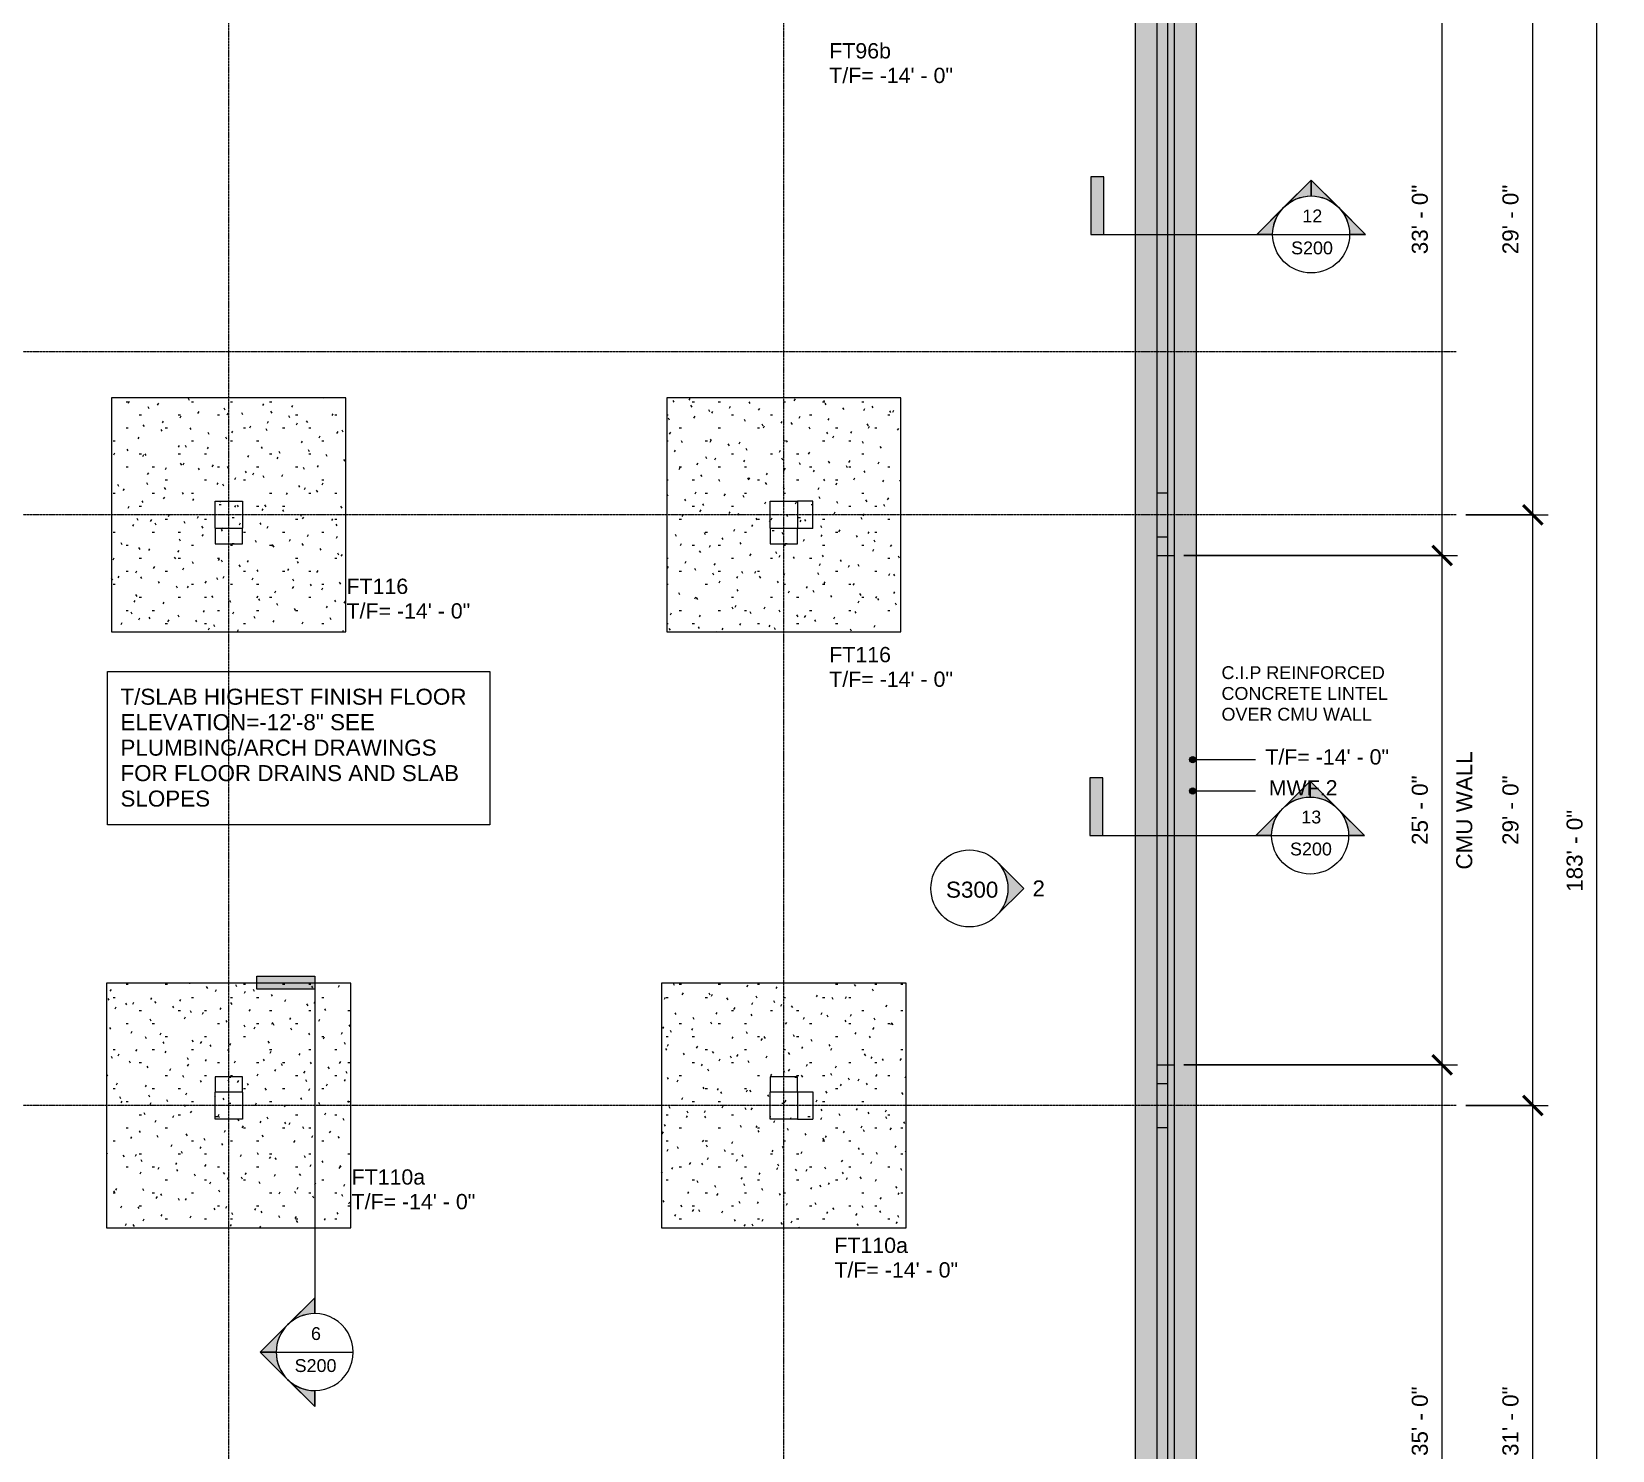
# Model space of a CAD drawing. Header units: inches. Extents: x -4143 to -1685, y 9660 to 12417.
# Drawn here: x -2616 to -1685, y 10636 to 11472 of the extents above; entities that cross this region are included whole.
import ezdxf

# ---------------------------------------------------------------- set-up
doc = ezdxf.new("R2010")
doc.units = ezdxf.units.IN
doc.header["$MEASUREMENT"] = 0
doc.linetypes.add('Línea de rejilla', pattern=[0.875, 0.5, -0.125, 0.125, -0.125])
doc.linetypes.add('Trazo', pattern=[0.25, 0.125, -0.125])
for name, color, linetype, lineweight in [('A-ANNO-DIMS', 211, 'Continuous', 9), ('A-ANNO-DIMS-96', 211, 'Continuous', 9), ('G-ANNO-SYMB', 111, 'Continuous', 9), ('G-ANNO-TEXT', 231, 'Continuous', 9), ('S-COLS', 52, 'Continuous', 9), ('S-COLS-HDLN', 52, 'Trazo', 9), ('S-FNDN', 32, 'Continuous', 9), ('S-FNDN-HDLN', 4, 'Trazo', 9), ('S-FNDN-IDEN', 2, 'Continuous', 9), ('S-GRID', 1, 'Continuous', 9)]:
    doc.layers.add(name, color=color, linetype=linetype, lineweight=lineweight)
doc.styles.add('Arial', font='arial.ttf', dxfattribs={"height": 9.448819})
doc.styles.add('Arial_2', font='arial.ttf', dxfattribs={"height": 9})
doc.styles.add('Arial_5', font='arial.ttf', dxfattribs={"height": 7.559055})
doc.dimstyles.new('Diagonal_-_Arial_2_5_mm', dxfattribs={"dimscale": 12, "dimtxt": 9.640246, "dimasz": 0.944882, "dimexe": 0.755906, "dimexo": 0.472441, "dimgap": 0.472441, "dimtad": 1, "dimdec": 4, "dimrnd": 0.0625, "dimzin": 1, "dimdsep": 46, "dimlunit": 4, "dimtxsty": 'Arial', "dimblk1": 'OBLIQUE', "dimblk2": 'OBLIQUE', "dimsah": 1, "dimcen": 0.09, "dimazin": 0, "dimtfac": 1, "dimtdec": 4, "dimtix": 1, "dimtmove": 0, "dimatfit": 3, "dimfxl": 1, "dimtvp": 1, "dimtfill": 1, "dimfrac": 2, "dimtolj": 1, "dimtzin": 0, "dimarcsym": 2})
doc.dimstyles.new('Diagonal_-_Arial_2_5_rounding', dxfattribs={"dimscale": 12, "dimtxt": 9.640246, "dimasz": 0.944882, "dimexe": 0.755906, "dimexo": 0.472441, "dimgap": 0.472441, "dimtad": 1, "dimrnd": 0.25, "dimzin": 1, "dimdsep": 46, "dimlunit": 4, "dimtxsty": 'Arial', "dimblk1": 'OBLIQUE', "dimblk2": 'OBLIQUE', "dimsah": 1, "dimcen": 0.09, "dimazin": 0, "dimtfac": 1, "dimtdec": 4, "dimtix": 1, "dimtmove": 0, "dimatfit": 3, "dimfxl": 1, "dimtvp": 1, "dimtfill": 1, "dimfrac": 2, "dimtolj": 1, "dimtzin": 0, "dimarcsym": 2})
pattern_1 = [(270, (-10840.174, -2499.339), (7.68, -30.72), [1.267, -21.773, 1.267, -21.773, -122.88]), (270, (-10840.174, -2499.339), (7.68, -30.72), [-46.08, 1.267, -44.813, 1.267, -21.773, -53.76]), (270, (-10840.174, -2499.339), (7.68, -30.72), [-115.2, 1.267, -14.093, 1.267, -37.133]), (30, (-10836.334, -2510.859), (22.7643004, 22.011075), [1.267, -21.773, 1.267, -21.773, -122.88]), (30, (-10836.334, -2510.859), (22.7643004, 22.011075), [-46.08, 1.267, -44.813, 1.267, -21.773, -53.76]), (30, (-10836.334, -2510.859), (22.7643004, 22.011075), [-115.2, 1.267, -14.093, 1.267, -37.133]), (150, (-10820.974, -2514.699), (-30.4443004, 8.708925), [1.267, -21.773, 1.267, -21.773, -122.88]), (150, (-10820.974, -2514.699), (-30.4443004, 8.708925), [-46.08, 1.267, -44.813, 1.267, -21.773, -53.76]), (150, (-10820.974, -2514.699), (-30.4443004, 8.708925), [-115.2, 1.267, -14.093, 1.267, -37.133])]
pattern_2 = [(90, (11186.205, 2501.308), (-7.68, 30.72), [1.267, -21.773, 1.267, -21.773, -122.88]), (90, (11186.205, 2501.308), (-7.68, 30.72), [-46.08, 1.267, -44.813, 1.267, -21.773, -53.76]), (90, (11186.205, 2501.308), (-7.68, 30.72), [-115.2, 1.267, -14.093, 1.267, -37.133]), (210, (11182.365, 2512.828), (-22.7643004, -22.011075), [1.267, -21.773, 1.267, -21.773, -122.88]), (210, (11182.365, 2512.828), (-22.7643004, -22.011075), [-46.08, 1.267, -44.813, 1.267, -21.773, -53.76]), (210, (11182.365, 2512.828), (-22.7643004, -22.011075), [-115.2, 1.267, -14.093, 1.267, -37.133]), (330, (11167.005, 2516.668), (30.4443004, -8.708925), [1.267, -21.773, 1.267, -21.773, -122.88]), (330, (11167.005, 2516.668), (30.4443004, -8.708925), [-46.08, 1.267, -44.813, 1.267, -21.773, -53.76]), (330, (11167.005, 2516.668), (30.4443004, -8.708925), [-115.2, 1.267, -14.093, 1.267, -37.133])]
pattern_3 = [(270, (-10840.174, -2172.339), (7.68, -30.72), [1.267, -21.773, 1.267, -21.773, -122.88]), (270, (-10840.174, -2172.339), (7.68, -30.72), [-46.08, 1.267, -44.813, 1.267, -21.773, -53.76]), (270, (-10840.174, -2172.339), (7.68, -30.72), [-115.2, 1.267, -14.093, 1.267, -37.133]), (30, (-10836.334, -2183.859), (22.7643004, 22.011075), [1.267, -21.773, 1.267, -21.773, -122.88]), (30, (-10836.334, -2183.859), (22.7643004, 22.011075), [-46.08, 1.267, -44.813, 1.267, -21.773, -53.76]), (30, (-10836.334, -2183.859), (22.7643004, 22.011075), [-115.2, 1.267, -14.093, 1.267, -37.133]), (150, (-10820.974, -2187.699), (-30.4443004, 8.708925), [1.267, -21.773, 1.267, -21.773, -122.88]), (150, (-10820.974, -2187.699), (-30.4443004, 8.708925), [-46.08, 1.267, -44.813, 1.267, -21.773, -53.76]), (150, (-10820.974, -2187.699), (-30.4443004, 8.708925), [-115.2, 1.267, -14.093, 1.267, -37.133])]
pattern_4 = [(90, (11186.205, 2174.308), (-7.68, 30.72), [1.267, -21.773, 1.267, -21.773, -122.88]), (90, (11186.205, 2174.308), (-7.68, 30.72), [-46.08, 1.267, -44.813, 1.267, -21.773, -53.76]), (90, (11186.205, 2174.308), (-7.68, 30.72), [-115.2, 1.267, -14.093, 1.267, -37.133]), (210, (11182.365, 2185.828), (-22.7643004, -22.011075), [1.267, -21.773, 1.267, -21.773, -122.88]), (210, (11182.365, 2185.828), (-22.7643004, -22.011075), [-46.08, 1.267, -44.813, 1.267, -21.773, -53.76]), (210, (11182.365, 2185.828), (-22.7643004, -22.011075), [-115.2, 1.267, -14.093, 1.267, -37.133]), (330, (11167.005, 2189.668), (30.4443004, -8.708925), [1.267, -21.773, 1.267, -21.773, -122.88]), (330, (11167.005, 2189.668), (30.4443004, -8.708925), [-46.08, 1.267, -44.813, 1.267, -21.773, -53.76]), (330, (11167.005, 2189.668), (30.4443004, -8.708925), [-115.2, 1.267, -14.093, 1.267, -37.133])]

# ---------------------------------------------------------------- blocks, each defined once
blk = doc.blocks.new('Zapata-Rectangular - 11_6x11_6x2_1-V8-FOUNDATION PLAN 01')
at = {"layer": 'S-FNDN-HDLN', "linetype": 'Continuous'}
h = blk.add_hatch(dxfattribs=at)
h.set_pattern_fill('FP_16', color=256, style=0, pattern_type=2)
h.set_pattern_definition([(0, (2500.324, -11187.189), (30.72, 7.68), [1.267, -21.773, 1.267, -21.773, -122.88]), (0, (2500.324, -11187.189), (30.72, 7.68), [-46.08, 1.267, -44.813, 1.267, -21.773, -53.76]), (0, (2500.324, -11187.189), (30.72, 7.68), [-115.2, 1.267, -14.093, 1.267, -37.133]), (120, (2511.844, -11183.349), (-22.011075, 22.7643004), [1.267, -21.773, 1.267, -21.773, -122.88]), (120, (2511.844, -11183.349), (-22.011075, 22.7643004), [-46.08, 1.267, -44.813, 1.267, -21.773, -53.76]), (120, (2511.844, -11183.349), (-22.011075, 22.7643004), [-115.2, 1.267, -14.093, 1.267, -37.133]), (240, (2515.684, -11167.989), (-8.708925, -30.4443004), [1.267, -21.773, 1.267, -21.773, -122.88]), (240, (2515.684, -11167.989), (-8.708925, -30.4443004), [-46.08, 1.267, -44.813, 1.267, -21.773, -53.76]), (240, (2515.684, -11167.989), (-8.708925, -30.4443004), [-115.2, 1.267, -14.093, 1.267, -37.133])])
h.paths.add_polyline_path([(-69, -69), (69, -69), (69, 69), (-69, 69), (-69, -17)], flags=0)
h.paths.add_polyline_path([(-8, -17), (-8, 8), (8, 8), (8, -17)], flags=0)
at = {"layer": 'S-FNDN', "color": 253}
for p, q in [((69, 69), (-69, 69)), ((-69, 69), (-69, -69)), ((69, -69), (69, 69)), ((-69, -69), (69, -69))]:
    blk.add_line(p, q, dxfattribs=at)
blk = doc.blocks.new('Zapata-Rectangular - 11_6x11_6x2_1-V9-FOUNDATION PLAN 01')
at = {"layer": 'S-FNDN-HDLN', "linetype": 'Continuous'}
h = blk.add_hatch(dxfattribs=at)
h.set_pattern_fill('FP_17', color=256, style=0, pattern_type=2)
h.set_pattern_definition([(0, (2173.324, -11187.189), (30.72, 7.68), [1.267, -21.773, 1.267, -21.773, -122.88]), (0, (2173.324, -11187.189), (30.72, 7.68), [-46.08, 1.267, -44.813, 1.267, -21.773, -53.76]), (0, (2173.324, -11187.189), (30.72, 7.68), [-115.2, 1.267, -14.093, 1.267, -37.133]), (120, (2184.844, -11183.349), (-22.011075, 22.7643004), [1.267, -21.773, 1.267, -21.773, -122.88]), (120, (2184.844, -11183.349), (-22.011075, 22.7643004), [-46.08, 1.267, -44.813, 1.267, -21.773, -53.76]), (120, (2184.844, -11183.349), (-22.011075, 22.7643004), [-115.2, 1.267, -14.093, 1.267, -37.133]), (240, (2188.684, -11167.989), (-8.708925, -30.4443004), [1.267, -21.773, 1.267, -21.773, -122.88]), (240, (2188.684, -11167.989), (-8.708925, -30.4443004), [-46.08, 1.267, -44.813, 1.267, -21.773, -53.76]), (240, (2188.684, -11167.989), (-8.708925, -30.4443004), [-115.2, 1.267, -14.093, 1.267, -37.133])])
h.paths.add_polyline_path([(-8, -69), (69, -69), (69, 69), (-69, 69), (-69, -69)], flags=0)
h.paths.add_polyline_path([(8, -17), (-8, -17), (-8, 8), (17, 8), (17, -8), (8, -8)], flags=0)
at = {"layer": 'S-FNDN', "color": 253}
for p, q in [((69, 69), (-69, 69)), ((-69, 69), (-69, -69)), ((69, -69), (69, 69)), ((-69, -69), (69, -69))]:
    blk.add_line(p, q, dxfattribs=at)
blk = doc.blocks.new('Zapata-Rectangular - 12x12x2_3-693190-FOUNDATION PLAN 01')
at = {"layer": 'S-FNDN-HDLN', "linetype": 'Continuous'}
h = blk.add_hatch(dxfattribs=at)
h.set_pattern_fill('FP_18', color=256, style=0, pattern_type=2)
h.set_pattern_definition([(0, (2173.324, -10839.189), (30.72, 7.68), [1.267, -21.773, 1.267, -21.773, -122.88]), (0, (2173.324, -10839.189), (30.72, 7.68), [-46.08, 1.267, -44.813, 1.267, -21.773, -53.76]), (0, (2173.324, -10839.189), (30.72, 7.68), [-115.2, 1.267, -14.093, 1.267, -37.133]), (120, (2184.844, -10835.349), (-22.011075, 22.7643004), [1.267, -21.773, 1.267, -21.773, -122.88]), (120, (2184.844, -10835.349), (-22.011075, 22.7643004), [-46.08, 1.267, -44.813, 1.267, -21.773, -53.76]), (120, (2184.844, -10835.349), (-22.011075, 22.7643004), [-115.2, 1.267, -14.093, 1.267, -37.133]), (240, (2188.684, -10819.989), (-8.708925, -30.4443004), [1.267, -21.773, 1.267, -21.773, -122.88]), (240, (2188.684, -10819.989), (-8.708925, -30.4443004), [-46.08, 1.267, -44.813, 1.267, -21.773, -53.76]), (240, (2188.684, -10819.989), (-8.708925, -30.4443004), [-115.2, 1.267, -14.093, 1.267, -37.133])])
h.paths.add_polyline_path([(-72, -72), (72, -72), (72, 72), (-72, 72), (-72, -8.31)], flags=0)
h.paths.add_polyline_path([(17, -8), (-8, -8), (-8, 17), (8, 17), (8, 8), (17, 8), (17, -7.92)], flags=0)
at = {"layer": 'S-FNDN', "color": 253}
for p, q in [((72, 72), (-72, 72)), ((-72, 72), (-72, -72)), ((72, -72), (72, 72)), ((-72, -72), (72, -72))]:
    blk.add_line(p, q, dxfattribs=at)
blk = doc.blocks.new('Zapata-Rectangular - 12x12x2_3-V10-FOUNDATION PLAN 01')
at = {"layer": 'S-FNDN-HDLN', "linetype": 'Continuous'}
h = blk.add_hatch(dxfattribs=at)
h.set_pattern_fill('FP_19', color=256, style=0, pattern_type=2)
h.set_pattern_definition([(0, (2500.324, -10839.189), (30.72, 7.68), [1.267, -21.773, 1.267, -21.773, -122.88]), (0, (2500.324, -10839.189), (30.72, 7.68), [-46.08, 1.267, -44.813, 1.267, -21.773, -53.76]), (0, (2500.324, -10839.189), (30.72, 7.68), [-115.2, 1.267, -14.093, 1.267, -37.133]), (120, (2511.844, -10835.349), (-22.011075, 22.7643004), [1.267, -21.773, 1.267, -21.773, -122.88]), (120, (2511.844, -10835.349), (-22.011075, 22.7643004), [-46.08, 1.267, -44.813, 1.267, -21.773, -53.76]), (120, (2511.844, -10835.349), (-22.011075, 22.7643004), [-115.2, 1.267, -14.093, 1.267, -37.133]), (240, (2515.684, -10819.989), (-8.708925, -30.4443004), [1.267, -21.773, 1.267, -21.773, -122.88]), (240, (2515.684, -10819.989), (-8.708925, -30.4443004), [-46.08, 1.267, -44.813, 1.267, -21.773, -53.76]), (240, (2515.684, -10819.989), (-8.708925, -30.4443004), [-115.2, 1.267, -14.093, 1.267, -37.133])])
h.paths.add_polyline_path([(8, -72), (72, -72), (72, 72), (-72, 72), (-72, -72), (-8, -72)], flags=0)
h.paths.add_polyline_path([(8, -8), (-8, -8), (-8, 17), (8, 17), (8, -7.92)], flags=0)
at = {"layer": 'S-FNDN', "color": 253}
for p, q in [((72, 72), (-72, 72)), ((-72, 72), (-72, -72)), ((72, -72), (72, 72)), ((-72, -72), (72, -72))]:
    blk.add_line(p, q, dxfattribs=at)
blk = doc.blocks.new('Prefabricado-Pilar cuadrado - 16_x16_-V23-FOUNDATION PLAN 01')
at = {"layer": 'S-COLS-HDLN', "linetype": 'Continuous'}
h = blk.add_hatch(dxfattribs=at)
h.set_pattern_fill('FP_38', color=256, style=0, pattern_type=2)
h.set_pattern_definition(pattern_1)
h.paths.add_polyline_path([(-8.98, 8.98), (-8.98, -7.02), (7.02, -7.02), (7.02, 8.98), (-8.91, 8.98)], flags=0)
h = blk.add_hatch(dxfattribs=at)
h.set_pattern_fill('FP_38', color=256, style=0, pattern_type=2)
h.set_pattern_definition(pattern_1)
h.paths.add_polyline_path([(7.02, 8.98), (7.02, -7.02), (16.02, -7.02), (16.02, 8.98)], flags=0)
at = {"layer": 'S-COLS'}
for p, q in [((-8.98, 8.98), (-8.91, 8.98)), ((-8.98, -7.02), (-8.98, 8.98)), ((-8.91, 8.98), (6.94, 8.98)), ((7.02, 8.98), (6.94, 8.98)), ((7.02, 8.98), (7.02, -7.02)), ((16.02, 8.98), (7.02, 8.98)), ((16.02, -7.02), (16.02, 8.98)), ((-8.91, -7.02), (-8.98, -7.02)), ((6.94, -7.02), (-8.91, -7.02)), ((6.94, -7.02), (7.02, -7.02)), ((7.02, -7.02), (16.02, -7.02))]:
    blk.add_line(p, q, dxfattribs=at)
blk = doc.blocks.new('Prefabricado-Pilar cuadrado - 16_x16_-V25-FOUNDATION PLAN 01')
at = {"layer": 'S-COLS-HDLN', "linetype": 'Continuous'}
h = blk.add_hatch(dxfattribs=at)
h.set_pattern_fill('FP_40', color=256, style=0, pattern_type=2)
h.set_pattern_definition(pattern_2)
h.paths.add_polyline_path([(7.02, 8.98), (-8.98, 8.98), (-8.98, -7.02), (7.02, -7.02)], flags=0)
h = blk.add_hatch(dxfattribs=at)
h.set_pattern_fill('FP_40', color=256, style=0, pattern_type=2)
h.set_pattern_definition(pattern_2)
h.paths.add_polyline_path([(16.02, 8.98), (7.02, 8.98), (7.02, -7.02), (16.02, -7.02)], flags=0)
at = {"layer": 'S-COLS'}
for p, q in [((-8.98, 8.98), (-8.91, 8.98)), ((-8.98, -7.02), (-8.98, 8.98)), ((-8.91, 8.98), (6.94, 8.98)), ((7.02, 8.98), (6.94, 8.98)), ((7.02, 8.98), (7.02, -7.02)), ((16.02, 8.98), (7.02, 8.98)), ((16.02, -7.02), (16.02, 8.98)), ((-8.91, -7.02), (-8.98, -7.02)), ((6.94, -7.02), (-8.91, -7.02)), ((6.94, -7.02), (7.02, -7.02)), ((7.02, -7.02), (16.02, -7.02))]:
    blk.add_line(p, q, dxfattribs=at)
blk = doc.blocks.new('Prefabricado-Pilar cuadrado - 16_x16_-227159-FOUNDATION PLAN 01')
at = {"layer": 'S-COLS'}
h = blk.add_hatch(dxfattribs=at)
h.set_pattern_fill('FP_42', color=256, style=0, pattern_type=2)
h.set_pattern_definition(pattern_3)
h.paths.add_polyline_path([(-8.98, 8.98), (-8.98, -7.02), (7.02, -7.02), (7.02, 8.98), (-8.91, 8.98)], flags=0)
h = blk.add_hatch(dxfattribs=at)
h.set_pattern_fill('FP_42', color=256, style=0, pattern_type=2)
h.set_pattern_definition(pattern_3)
h.paths.add_polyline_path([(7.02, 8.98), (7.02, -7.02), (16.02, -7.02), (16.02, 8.98)], flags=0)
at = {"layer": 'S-COLS-HDLN', "linetype": 'Continuous'}
h = blk.add_hatch(dxfattribs=at)
h.set_pattern_fill('FP_42', color=256, style=0, pattern_type=2)
h.set_pattern_definition(pattern_3)
h.paths.add_polyline_path([(-8.98, -7.1), (-8.98, -16.02), (7.02, -16.02), (7.02, -7.02), (-8.98, -7.02)], flags=0)
at = {"layer": 'S-COLS'}
for p, q in [((-8.98, 8.98), (-8.91, 8.98)), ((-8.98, -7.02), (-8.98, 8.98)), ((-8.91, 8.98), (6.94, 8.98)), ((7.02, 8.98), (6.94, 8.98)), ((7.02, 8.98), (7.02, -7.02)), ((16.02, 8.98), (7.02, 8.98)), ((16.02, -7.02), (16.02, 8.98)), ((-8.98, -7.02), (-8.98, -16.02)), ((-8.91, -7.02), (-8.98, -7.02)), ((6.94, -7.02), (-8.91, -7.02)), ((6.94, -7.02), (7.02, -7.02)), ((7.02, -7.02), (7.02, -16.02)), ((7.02, -7.02), (16.02, -7.02)), ((7.02, -16.02), (-8.98, -16.02))]:
    blk.add_line(p, q, dxfattribs=at)
blk = doc.blocks.new('Prefabricado-Pilar cuadrado - 16_x16_-227084-FOUNDATION PLAN 01')
at = {"layer": 'S-COLS'}
h = blk.add_hatch(dxfattribs=at)
h.set_pattern_fill('FP_44', color=256, style=0, pattern_type=2)
h.set_pattern_definition(pattern_4)
h.paths.add_polyline_path([(7.02, 8.98), (-8.98, 8.98), (-8.98, -7.02), (7.02, -7.02)], flags=0)
h = blk.add_hatch(dxfattribs=at)
h.set_pattern_fill('FP_44', color=256, style=0, pattern_type=2)
h.set_pattern_definition(pattern_4)
h.paths.add_polyline_path([(16.02, 8.98), (7.02, 8.98), (7.02, -7.02), (16.02, -7.02)], flags=0)
at = {"layer": 'S-COLS-HDLN', "linetype": 'Continuous'}
h = blk.add_hatch(dxfattribs=at)
h.set_pattern_fill('FP_44', color=256, style=0, pattern_type=2)
h.set_pattern_definition(pattern_4)
h.paths.add_polyline_path([(7.02, 17.98), (-8.98, 17.98), (-8.98, 8.98), (7.02, 8.98), (7.02, 9.06)], flags=0)
at = {"layer": 'S-COLS'}
for p, q in [((7.02, 17.98), (-8.98, 17.98)), ((-8.98, 17.98), (-8.98, 8.98)), ((7.02, 17.98), (7.02, 8.98)), ((-8.98, 8.98), (-8.91, 8.98)), ((-8.98, -7.02), (-8.98, 8.98)), ((-8.91, 8.98), (6.94, 8.98)), ((7.02, 8.98), (6.94, 8.98)), ((7.02, 8.98), (7.02, -7.02)), ((16.02, 8.98), (7.02, 8.98)), ((16.02, -7.02), (16.02, 8.98)), ((-8.91, -7.02), (-8.98, -7.02)), ((6.94, -7.02), (-8.91, -7.02)), ((6.94, -7.02), (7.02, -7.02)), ((7.02, -7.02), (16.02, -7.02))]:
    blk.add_line(p, q, dxfattribs=at)
blk = doc.blocks.new('DIMBLOCK3-FOUNDATION PLAN 01')
at = {"layer": 'A-ANNO-DIMS-96', "lineweight": 50}
for p, q in [((-1732.09, 10839.19), (-1737.76, 10844.86)), ((-1732.09, 10839.19), (-1726.42, 10833.52)), ((-1732.09, 10467.19), (-1737.76, 10472.86)), ((-1732.09, 10467.19), (-1726.42, 10461.52))]:
    blk.add_line(p, q, dxfattribs=at)
at = {"layer": 'A-ANNO-DIMS-96'}
for p, q in [((-1771.58, 10839.19), (-1723.02, 10839.19)), ((-1732.09, 10839.19), (-1771.58, 10839.19)), ((-1732.09, 10467.19), (-1732.09, 10839.19)), ((-1771.58, 10467.19), (-1723.02, 10467.19)), ((-1732.09, 10467.19), (-1771.58, 10467.19))]:
    blk.add_line(p, q, dxfattribs=at)
at = {"layer": 'A-ANNO-DIMS-96', "color": 0, "insert": (-1750.03, 10632.72), "char_height": 9.449, "width": 49.1208, "attachment_point": 1, "rotation": 90, "line_spacing_factor": 0.941778, "style": 'Arial', "bg_fill": 3, "box_fill_scale": 1.25, "bg_fill_color": 256, "bg_fill_true_color": 13158600, "bg_fill_transparency": 0}
blk.add_mtext('31\' - 0"', dxfattribs=at)
blk = doc.blocks.new('_Oblique')
at = {"color": 0, "linetype": 'ByBlock', "lineweight": -2}
blk.add_line((-0.5, -0.5), (0.5, 0.5), dxfattribs=at)
blk = doc.blocks.new('DIMBLOCK4-FOUNDATION PLAN 01')
at = {"layer": 'A-ANNO-DIMS-96'}
for p, q in [((-1771.58, 11187.19), (-1723.02, 11187.19)), ((-1732.09, 11187.19), (-1771.58, 11187.19)), ((-1732.09, 10839.19), (-1732.09, 11187.19)), ((-1771.58, 10839.19), (-1723.02, 10839.19)), ((-1732.09, 10839.19), (-1771.58, 10839.19))]:
    blk.add_line(p, q, dxfattribs=at)
at = {"layer": 'A-ANNO-DIMS-96', "lineweight": 50}
for p, q in [((-1732.09, 11187.19), (-1737.76, 11192.86)), ((-1732.09, 11187.19), (-1726.42, 11181.52)), ((-1732.09, 10839.19), (-1737.76, 10844.86)), ((-1732.09, 10839.19), (-1726.42, 10833.52))]:
    blk.add_line(p, q, dxfattribs=at)
at = {"layer": 'A-ANNO-DIMS-96', "color": 0, "insert": (-1750.03, 10992.72), "char_height": 9.449, "width": 49.1208, "attachment_point": 1, "rotation": 90, "line_spacing_factor": 0.941778, "style": 'Arial', "bg_fill": 3, "box_fill_scale": 1.25, "bg_fill_color": 256, "bg_fill_true_color": 13158600, "bg_fill_transparency": 0}
blk.add_mtext('29\' - 0"', dxfattribs=at)
blk = doc.blocks.new('DIMBLOCK5-FOUNDATION PLAN 01')
at = {"layer": 'A-ANNO-DIMS-96', "lineweight": 50}
for p, q in [((-1732.09, 11535.19), (-1737.76, 11540.86)), ((-1732.09, 11535.19), (-1726.42, 11529.52)), ((-1732.09, 11187.19), (-1737.76, 11192.86)), ((-1732.09, 11187.19), (-1726.42, 11181.52))]:
    blk.add_line(p, q, dxfattribs=at)
at = {"layer": 'A-ANNO-DIMS-96'}
for p, q in [((-1771.58, 11535.19), (-1723.02, 11535.19)), ((-1732.09, 11535.19), (-1771.58, 11535.19)), ((-1732.09, 11187.19), (-1732.09, 11535.19)), ((-1771.58, 11187.19), (-1723.02, 11187.19)), ((-1732.09, 11187.19), (-1771.58, 11187.19))]:
    blk.add_line(p, q, dxfattribs=at)
at = {"layer": 'A-ANNO-DIMS-96', "color": 0, "insert": (-1750.03, 11340.72), "char_height": 9.449, "width": 49.1208, "attachment_point": 1, "rotation": 90, "line_spacing_factor": 0.941778, "style": 'Arial', "bg_fill": 3, "box_fill_scale": 1.25, "bg_fill_color": 256, "bg_fill_true_color": 13158600, "bg_fill_transparency": 0}
blk.add_mtext('29\' - 0"', dxfattribs=at)
blk = doc.blocks.new('Drafting View - Extremo final de sección - Rellenado-14997-FOUNDATION PLAN 01')
at = {"layer": 'G-ANNO-SYMB'}
blk.add_hatch(color=256, dxfattribs=at).paths.add_polyline_path([(0, 0.3543), (0, 0), (-0.0787, 0), (-0.0787, 0.3543)], flags=0)
for p, q in [((0, 0.3543), (-0.0787, 0.3543)), ((-0.0787, 0.3543), (-0.0787, 0)), ((0, 0), (0, 0.3543)), ((-0.0787, 0), (0, 0))]:
    blk.add_line(p, q, dxfattribs=at)
blk = doc.blocks.new('Drafting View - Extremo inicial de sección - Rellenado-1561-FOUNDATION PLAN 01')
at = {"layer": 'G-ANNO-SYMB'}
h = blk.add_hatch(color=256, dxfattribs=at)
edge = h.paths.add_edge_path(flags=0)
edge.add_line((-0.2362, 0.3341), (-0.2362, 0.2362))
edge.add_arc((-0.2362, 0), 0.2362, 90, 135)
edge.add_line((-0.4033, 0.167), (-0.2362, 0.3341))
h = blk.add_hatch(color=256, dxfattribs=at)
edge = h.paths.add_edge_path(flags=0)
edge.add_line((-0.2362, 0.3341), (-0.0692, 0.167))
edge.add_arc((-0.2362, 0), 0.2362, 45, 90)
edge.add_line((-0.2362, 0.2362), (-0.2362, 0.3341))
h = blk.add_hatch(color=256, dxfattribs=at)
edge = h.paths.add_edge_path(flags=0)
edge.add_line((-0.5703, 0), (-0.4033, 0.167))
edge.add_arc((-0.2362, 0), 0.2362, 135, 180)
edge.add_line((-0.4724, 0), (-0.5703, 0))
h = blk.add_hatch(color=256, dxfattribs=at)
edge = h.paths.add_edge_path(flags=0)
edge.add_line((0.0978, 0), (0, 0))
edge.add_arc((-0.2362, 0), 0.2362, 360, 405)
edge.add_line((-0.0692, 0.167), (0.0978, 0))
for p, q in [((-0.2362, 0.3341), (-0.5703, 0)), ((-0.2362, 0.3341), (-0.4033, 0.167)), ((-0.2362, 0.3341), (0.0978, 0)), ((-0.2362, 0.2362), (-0.2362, 0.3341)), ((-0.2362, 0.3341), (-0.2362, 0.2362)), ((-0.0692, 0.167), (-0.2362, 0.3341)), ((-0.4033, 0.167), (-0.5703, 0)), ((0.0978, 0), (-0.0692, 0.167)), ((-0.5703, 0), (-0.4724, 0)), ((0, 0), (0.0978, 0)), ((-0.4724, 0), (-0.5703, 0)), ((0, 0), (0.0978, 0))]:
    blk.add_line(p, q, dxfattribs=at)
for start, end in [(360, 180), (90, 135), (45, 90), (135, 180), (360, 45), (180, 360)]:
    blk.add_arc((-0.2362, 0), 0.2362, start, end, dxfattribs=at)
blk = doc.blocks.new('Elevation - Flecha rellenada-81643-FOUNDATION PLAN 01')
at = {"layer": 'G-ANNO-SYMB'}
blk.add_circle((0, 0), 0.2362, dxfattribs=at)
blk = doc.blocks.new('Elevation - Flecha rellenada-81372-FOUNDATION PLAN 01')
at = {"layer": 'G-ANNO-SYMB'}
h = blk.add_hatch(color=256, dxfattribs=at)
edge = h.paths.add_edge_path(flags=0)
edge.add_line((-0.167, 0.167), (0, 0.334))
edge.add_line((0, 0.334), (0.167, 0.167))
edge.add_arc((0, 0), 0.2362, 45, 135)
for p, q in [((0, 0.334), (-0.167, 0.167)), ((0, 0.334), (-0.167, 0.167)), ((0.167, 0.167), (0, 0.334)), ((0.167, 0.167), (0, 0.334))]:
    blk.add_line(p, q, dxfattribs=at)
blk.add_arc((0, 0), 0.2362, 45, 135, dxfattribs=at)
blk.add_arc((0, 0), 0.2362, 45, 135, dxfattribs=at)
blk = doc.blocks.new('DIMBLOCK80-FOUNDATION PLAN 01')
at = {"layer": 'A-ANNO-DIMS-96', "lineweight": 50}
for p, q in [((-1694.3, 12087.19), (-1699.96, 12092.86)), ((-1694.3, 12087.19), (-1688.63, 12081.52)), ((-1694.3, 9891.19), (-1699.96, 9896.86)), ((-1694.3, 9891.19), (-1688.63, 9885.52))]:
    blk.add_line(p, q, dxfattribs=at)
at = {"layer": 'A-ANNO-DIMS-96'}
for p, q in [((-1937.65, 12087.19), (-1685.22, 12087.19)), ((-1694.3, 12087.19), (-1937.65, 12087.19)), ((-1694.3, 9891.19), (-1694.3, 12087.19)), ((-1937.65, 9891.19), (-1685.22, 9891.19)), ((-1694.3, 9891.19), (-1937.65, 9891.19))]:
    blk.add_line(p, q, dxfattribs=at)
at = {"layer": 'A-ANNO-DIMS-96', "color": 0, "insert": (-1712.23, 10965.09), "char_height": 9.449, "width": 57.8415, "attachment_point": 1, "rotation": 90, "line_spacing_factor": 0.941778, "style": 'Arial', "bg_fill": 3, "box_fill_scale": 1.25, "bg_fill_color": 256, "bg_fill_true_color": 13158600, "bg_fill_transparency": 0}
blk.add_mtext('183\' - 0"', dxfattribs=at)
blk = doc.blocks.new('DIMBLOCK90-FOUNDATION PLAN 01')
at = {"layer": 'A-ANNO-DIMS-96', "lineweight": 50}
for p, q in [((-1785.48, 10863.19), (-1791.15, 10868.86)), ((-1785.48, 10863.19), (-1779.81, 10857.52)), ((-1785.48, 10443.19), (-1791.15, 10448.86)), ((-1785.48, 10443.19), (-1779.81, 10437.52))]:
    blk.add_line(p, q, dxfattribs=at)
at = {"layer": 'A-ANNO-DIMS-96'}
for p, q in [((-1937.65, 10863.19), (-1776.41, 10863.19)), ((-1785.48, 10863.19), (-1937.65, 10863.19)), ((-1785.48, 10443.19), (-1785.48, 10863.19)), ((-1937.65, 10443.19), (-1776.41, 10443.19)), ((-1785.48, 10443.19), (-1937.65, 10443.19))]:
    blk.add_line(p, q, dxfattribs=at)
at = {"layer": 'A-ANNO-DIMS-96', "color": 0, "insert": (-1803.42, 10632.72), "char_height": 9.449, "width": 49.1208, "attachment_point": 1, "rotation": 90, "line_spacing_factor": 0.941778, "style": 'Arial', "bg_fill": 3, "box_fill_scale": 1.25, "bg_fill_color": 256, "bg_fill_true_color": 13158600, "bg_fill_transparency": 0}
blk.add_mtext('35\' - 0"', dxfattribs=at)
blk = doc.blocks.new('DIMBLOCK91-FOUNDATION PLAN 01')
at = {"layer": 'A-ANNO-DIMS-96', "lineweight": 50}
for p, q in [((-1785.48, 11163.19), (-1791.15, 11168.86)), ((-1785.48, 11163.19), (-1779.81, 11157.52)), ((-1785.48, 10863.19), (-1791.15, 10868.86)), ((-1785.48, 10863.19), (-1779.81, 10857.52))]:
    blk.add_line(p, q, dxfattribs=at)
at = {"layer": 'A-ANNO-DIMS-96'}
for p, q in [((-1937.65, 11163.19), (-1776.41, 11163.19)), ((-1785.48, 11163.19), (-1937.65, 11163.19)), ((-1785.48, 10863.19), (-1785.48, 11163.19)), ((-1937.65, 10863.19), (-1776.41, 10863.19)), ((-1785.48, 10863.19), (-1937.65, 10863.19))]:
    blk.add_line(p, q, dxfattribs=at)
at = {"layer": 'A-ANNO-DIMS-96', "color": 0, "char_height": 9.449, "attachment_point": 1, "rotation": 90, "line_spacing_factor": 0.941778, "style": 'Arial', "bg_fill": 3, "box_fill_scale": 1.25, "bg_fill_color": 256, "bg_fill_true_color": 13158600, "bg_fill_transparency": 0}
for s, insert, width in [('CMU WALL', (-1777.25, 10978.19), 84.0036), ('25\' - 0"', (-1803.42, 10992.72), 49.1208)]:
    blk.add_mtext(s, dxfattribs=dict(at, insert=insert, width=width))
blk = doc.blocks.new('DIMBLOCK92-FOUNDATION PLAN 01')
at = {"layer": 'A-ANNO-DIMS-96'}
for p, q in [((-1937.65, 11559.19), (-1776.41, 11559.19)), ((-1785.48, 11559.19), (-1937.65, 11559.19)), ((-1785.48, 11163.19), (-1785.48, 11559.19)), ((-1937.65, 11163.19), (-1776.41, 11163.19)), ((-1785.48, 11163.19), (-1937.65, 11163.19))]:
    blk.add_line(p, q, dxfattribs=at)
at = {"layer": 'A-ANNO-DIMS-96', "lineweight": 50}
for p, q in [((-1785.48, 11559.19), (-1791.15, 11564.86)), ((-1785.48, 11559.19), (-1779.81, 11553.52)), ((-1785.48, 11163.19), (-1791.15, 11168.86)), ((-1785.48, 11163.19), (-1779.81, 11157.52))]:
    blk.add_line(p, q, dxfattribs=at)
at = {"layer": 'A-ANNO-DIMS-96', "color": 0, "insert": (-1803.42, 11340.72), "char_height": 9.449, "width": 49.1208, "attachment_point": 1, "rotation": 90, "line_spacing_factor": 0.941778, "style": 'Arial', "bg_fill": 3, "box_fill_scale": 1.25, "bg_fill_color": 256, "bg_fill_true_color": 13158600, "bg_fill_transparency": 0}
blk.add_mtext('33\' - 0"', dxfattribs=at)

msp = doc.modelspace()

# ---------------------------------------------------------------- hatches: boundary and pattern name
at = {"layer": 'S-FNDN'}
h = msp.add_hatch(dxfattribs=at)
h.set_pattern_fill('FP_7', color=256, style=0, pattern_type=2)
h.set_pattern_definition([(50, (0, 0), (27.5427, -2.40992), [2.88, -31.68]), (355, (0, 0), (-5.327844, 28.884266), [2.304, -25.344]), (100.451, (2.295, -0.2), (22.215316, 26.47393), [2.448, -26.924]), (46.184, (0, 7.68), (40.98187, -6.35642), [4.32, -47.52]), (96.636, (3.415, 7.15), (35.89075, 37.40619), [3.671, -40.386]), (351.184, (0, 7.68), (35.89097, 37.40622), [3.456, -38.016]), (21, (3.84, 5.76), (22.921036, -15.46073), [2.88, -31.68]), (326, (3.84, 5.76), (9.34353, 27.84574), [2.304, -25.344]), (71.451, (5.75, 4.472), (32.26477, 12.38442), [2.448, -26.924]), (37.5, (0, 0), (0.466855, 12.782707), [1.267, -23.77, 1.267, -24.461, -25.44]), (37.5, (0, 0), (0.466855, 12.782707), [-50.765, 1.267, -24.173]), (7.5, (0, 0), (10.10159, 15.14509), [1.267, -13.402, 1.267, -23.194, -9.696]), (7.5, (0, 0), (10.10159, 15.14509), [-39.13, 1.267, -8.429]), (327.5, (-8.563, 0), (20.499161, -0.86578), [1.267, -8.333, 1.267, -28.685, -39.744]), (327.5, (-8.563, 0), (20.499161, -0.86578), [-39.552, 1.267, -38.477]), (317.5, (-12.403, 0), (22.39478, 3.844288), [1.267, -11.213, 1.267, -18.624, -28.224]), (317.5, (-12.403, 0), (22.39478, 3.844288), [-32.371, 1.267, -26.957])])
h.paths.add_polyline_path([(-1966.32374, 9881.1894), (-1930.32374, 9881.1894), (-1930.32374, 12077.1894), (-1966.32374, 12077.1894), (-1966.32374, 9911.1894)], flags=0)
at = {"layer": 'S-FNDN-IDEN'}
h = msp.add_hatch(color=256, dxfattribs=at)
edge = h.paths.add_edge_path(flags=0)
edge.add_arc((-1932.4416, 11042.95871), 1.875, 0, 360)
h = msp.add_hatch(color=256, dxfattribs=at)
edge = h.paths.add_edge_path(flags=0)
edge.add_arc((-1932.4416, 11024.49456), 1.875, 0, 360)

# ---------------------------------------------------------------- linework, layer by layer
at = {"layer": 'G-ANNO-SYMB'}
for p, q in [((-1984.85638, 11352.37224), (-1885.35834, 11352.37224)), ((-1885.35834, 11352.37224), (-1840.00401, 11352.37224)), ((-1985.4779, 10998.24272), (-1885.97986, 10998.24272)), ((-1885.97986, 10998.24272), (-1840.62553, 10998.24272)), ((-2449.70694, 10907.8148), (-2449.70694, 10716.58899)), ((-2472.3841, 10693.91183), (-2427.02977, 10693.91183))]:
    msp.add_line(p, q, dxfattribs=at)
at = {"layer": 'G-ANNO-TEXT', "color": 7, "flags": 128}
msp.add_lwpolyline([(-2571.82506, 11094.98724), (-2346.49726, 11094.98724), (-2346.49726, 11004.60362), (-2571.82506, 11004.60362)], close=True, dxfattribs=at)
at = {"layer": 'S-FNDN', "color": 253}
for p, q in [((-1930.32374, 9881.1894), (-1930.32374, 12097.1894)), ((-1966.32374, 12067.1894), (-1966.32374, 9911.1894))]:
    msp.add_line(p, q, dxfattribs=at)
at = {"layer": 'S-FNDN'}
for p, q in [((-1947.32374, 12087.1894), (-1947.32374, 9895.1894)), ((-1943.32374, 12087.1894), (-1943.32374, 9891.1894)), ((-1953.32374, 10480.1894), (-1953.32374, 11834.1894)), ((-1953.32374, 11200.1894), (-1947.32374, 11200.1894)), ((-1953.32374, 11174.1894), (-1947.32374, 11174.1894)), ((-1953.32374, 11163.1894), (-1943.32374, 11163.1894)), ((-1953.32374, 10863.1894), (-1943.32374, 10863.1894)), ((-1953.32374, 10852.1894), (-1947.32374, 10852.1894)), ((-1953.32374, 10826.1894), (-1947.32374, 10826.1894))]:
    msp.add_line(p, q, dxfattribs=at)
at = {"layer": 'S-FNDN-IDEN'}
for p, q in [((-1932.4416, 11042.95871), (-1895.39781, 11042.95871)), ((-1932.4416, 11024.49456), (-1895.39781, 11024.6174))]:
    msp.add_line(p, q, dxfattribs=at)
for centre in [(-1932.4416, 11042.95871), (-1932.4416, 11024.49456)]:
    msp.add_circle(centre, 1.875, dxfattribs=at)
at = {"layer": 'S-GRID', "linetype": 'Línea de rejilla'}
for p, q in [((-2500.32374, 9772.6103), (-2500.32374, 12312.41399)), ((-2173.32374, 9772.6103), (-2173.32374, 12312.41399)), ((-1777.2452, 11187.1894), (-4076.95, 11187.1894)), ((-1777.2452, 10839.1894), (-4076.95, 10839.1894))]:
    msp.add_line(p, q, dxfattribs=at)

# ---------------------------------------------------------------- block references
at = {"layer": 'G-ANNO-SYMB', "xscale": 95.99999999999994, "yscale": 95.99999999999994, "zscale": 95.99999999999994}
for name, p in [('Drafting View - Extremo final de sección - Rellenado-14997-FOUNDATION PLAN 01', (-1984.85638, 11352.37224)), ('Drafting View - Extremo final de sección - Rellenado-14997-FOUNDATION PLAN 01', (-1985.4779, 10998.24272)), ('Elevation - Flecha rellenada-81643-FOUNDATION PLAN 01', (-2064.01207, 10967.08994))]:
    msp.add_blockref(name, p, dxfattribs=at)
at = {"layer": 'G-ANNO-SYMB', "extrusion": (0, 0, -1), "xscale": 95.99999999999994, "yscale": 95.99999999999994, "zscale": 95.99999999999994}
for p in [(1885.35834, 11352.37224), (1885.97986, 10998.24272)]:
    msp.add_blockref('Drafting View - Extremo inicial de sección - Rellenado-1561-FOUNDATION PLAN 01', p, dxfattribs=at)
for name, p, rotation in [('Elevation - Flecha rellenada-81372-FOUNDATION PLAN 01', (2064.01207, 10967.08994), 90.00000000000038), ('Drafting View - Extremo final de sección - Rellenado-14997-FOUNDATION PLAN 01', (2449.70694, 10907.8148), 270.0000000000003)]:
    msp.add_blockref(name, p, dxfattribs=dict(at, rotation=rotation))
at = {"layer": 'G-ANNO-SYMB', "xscale": 95.99999999999994, "yscale": 95.99999999999994, "zscale": 95.99999999999994, "rotation": 89.99999999999947}
msp.add_blockref('Drafting View - Extremo inicial de sección - Rellenado-1561-FOUNDATION PLAN 01', (-2449.70694, 10716.58899), dxfattribs=at)
at = {"layer": 'S-COLS', "linetype": 'Trazo'}
for name, p, rotation in [('Prefabricado-Pilar cuadrado - 16_x16_-V25-FOUNDATION PLAN 01', (-2501.30799, 11186.20514), 269.9999999999967), ('Prefabricado-Pilar cuadrado - 16_x16_-227084-FOUNDATION PLAN 01', (-2174.30799, 11186.20514), 269.9999999999967), ('Prefabricado-Pilar cuadrado - 16_x16_-V23-FOUNDATION PLAN 01', (-2499.33948, 10840.17365), 90.0000000000016), ('Prefabricado-Pilar cuadrado - 16_x16_-227159-FOUNDATION PLAN 01', (-2172.33948, 10840.17365), 90.0000000000016)]:
    msp.add_blockref(name, p, dxfattribs=dict(at, rotation=rotation))
at = {"layer": 'S-FNDN', "linetype": 'Trazo'}
for name, p in [('Zapata-Rectangular - 11_6x11_6x2_1-V8-FOUNDATION PLAN 01', (-2500.32374, 11187.1894)), ('Zapata-Rectangular - 11_6x11_6x2_1-V9-FOUNDATION PLAN 01', (-2173.32374, 11187.1894)), ('Zapata-Rectangular - 12x12x2_3-V10-FOUNDATION PLAN 01', (-2500.32374, 10839.1894)), ('Zapata-Rectangular - 12x12x2_3-693190-FOUNDATION PLAN 01', (-2173.32374, 10839.1894))]:
    msp.add_blockref(name, p, dxfattribs=at)

# ---------------------------------------------------------------- texts
at = {"layer": 'G-ANNO-SYMB', "attachment_point": 1}
for s, insert, char_height, width, style in [('12', (-1867.86888, 11367.07149), 7.559055, 14.544, 'Arial_5'), ('S200', (-1874.50195, 11348.21549), 7.559055, 30.603, 'Arial_5'), ('13', (-1868.49039, 11012.94197), 7.559055, 14.544, 'Arial_5'), ('S200', (-1875.12347, 10994.08597), 7.559055, 30.603, 'Arial_5'), ('S300', (-2077.79718, 10971.08738), 9.448819, 36.966, 'Arial'), ('2', (-2026.84968, 10971.80911), 9.44882, 8.787, 'Arial'), ('6', (-2451.88992, 10708.61108), 7.55906, 7.272, 'Arial_5'), ('S200', (-2461.52771, 10689.75507), 7.559055, 30.603, 'Arial_5')]:
    msp.add_mtext(s, dxfattribs=dict(at, insert=insert, char_height=char_height, width=width, style=style))
at = {"layer": 'G-ANNO-TEXT', "color": 7, "attachment_point": 1}
for s, insert, char_height, width, style in [('C.I.P REINFORCED ', (-1915.49457, 11097.99966), 7.5590551, 122.412, 'Arial_5'), ('T/SLAB HIGHEST FINISH FLOOR ', (-2564.14506, 11084.75606), 9.4488189, 251.793, 'Arial'), ('CONCRETE LINTEL ', (-1915.49457, 11085.74966), 7.5590551, 124.533, 'Arial_5'), ('OVER CMU WALL', (-1915.49457, 11073.49966), 7.5590551, 109.686, 'Arial_5'), ('ELEVATION=-12\'-8" SEE ', (-2564.14506, 11069.75606), 9.4488189, 186.042, 'Arial'), ('PLUMBING/ARCH DRAWINGS ', (-2564.14506, 11054.75606), 9.4488189, 230.28, 'Arial'), ('FOR FLOOR DRAINS AND SLAB ', (-2564.14506, 11039.75606), 9.4488189, 245.733, 'Arial'), ('SLOPES', (-2564.14506, 11024.75606), 9.448819, 63.63, 'Arial')]:
    msp.add_mtext(s, dxfattribs=dict(at, insert=insert, char_height=char_height, width=width, style=style))
at = {"layer": 'S-FNDN-IDEN', "char_height": 9, "attachment_point": 1, "style": 'Arial_2'}
for s, insert, width in [('FT96b', (-2146.55733, 11465.07413), 44.238), ('T/F= -14\' - 0"', (-2146.55733, 11450.57413), 89.082), ('FT116', (-2430.96276, 11149.58727), 44.238), ('T/F= -14\' - 0"', (-2430.96276, 11135.08727), 89.082), ('FT116', (-2146.55733, 11109.35357), 44.238), ('T/F= -14\' - 0"', (-2146.55733, 11094.85357), 89.082), ('T/F= -14\' - 0"', (-1889.67637, 11049.07752), 89.082), ('MWF.2', (-1887.65015, 11030.85905), 50.298), ('FT110a', (-2427.96276, 10801.58727), 52.722), ('T/F= -14\' - 0"', (-2427.96276, 10787.08727), 89.082), ('FT110a', (-2143.55733, 10761.35357), 52.722), ('T/F= -14\' - 0"', (-2143.55733, 10746.85357), 89.082)]:
    msp.add_mtext(s, dxfattribs=dict(at, insert=insert, width=width))

# ---------------------------------------------------------------- next in the draw order: dimensions: what is measured, and where the dimension line sits
at = {"layer": 'A-ANNO-DIMS'}
dim = msp.add_linear_dim(base=(-1732.09073, 10839.1894), p1=(-1777.2452, 10467.1894), p2=(-1777.2452, 10839.1894), angle=90, dimstyle='Diagonal_-_Arial_2_5_mm', override={"dimpost": '<>', "dimfxl": 372}, dxfattribs=at)
dim.commit()
dim.dimension.update_dxf_attribs({"geometry": 'DIMBLOCK3-FOUNDATION PLAN 01', "text_midpoint": (-1742.58755, 10653.1894)})

# ---------------------------------------------------------------- next in the draw order: dimensions: what is measured, and where the dimension line sits
dim = msp.add_linear_dim(base=(-1732.09073, 11187.1894), p1=(-1777.2452, 10839.1894), p2=(-1777.2452, 11187.1894), angle=90, dimstyle='Diagonal_-_Arial_2_5_mm', override={"dimpost": '<>', "dimfxl": 348}, dxfattribs=at)
dim.commit()
dim.dimension.update_dxf_attribs({"geometry": 'DIMBLOCK4-FOUNDATION PLAN 01', "text_midpoint": (-1742.58433, 11013.1894)})

# ---------------------------------------------------------------- next in the draw order: dimensions: what is measured, and where the dimension line sits
dim = msp.add_linear_dim(base=(-1732.09073, 11535.1894), p1=(-1777.2452, 11187.1894), p2=(-1777.2452, 11535.1894), angle=90, dimstyle='Diagonal_-_Arial_2_5_mm', override={"dimpost": '<>', "dimfxl": 348}, dxfattribs=at)
dim.commit()
dim.dimension.update_dxf_attribs({"geometry": 'DIMBLOCK5-FOUNDATION PLAN 01', "text_midpoint": (-1742.58433, 11361.1894)})

# ---------------------------------------------------------------- next in the draw order: dimensions: what is measured, and where the dimension line sits
dim = msp.add_linear_dim(base=(-1694.29545, 12087.1894), p1=(-1943.32374, 9891.1894), p2=(-1943.32374, 12087.1894), angle=90, dimstyle='Diagonal_-_Arial_2_5_rounding', override={"dimpost": '<>', "dimfxl": 2196}, dxfattribs=at)
dim.commit()
dim.dimension.update_dxf_attribs({"geometry": 'DIMBLOCK80-FOUNDATION PLAN 01', "text_midpoint": (-1704.79228, 10989.1894)})

# ---------------------------------------------------------------- next in the draw order: linework, layer by layer
at = {"layer": 'S-GRID', "linetype": 'Línea de rejilla'}
msp.add_line((-1777.2452, 11283.1894), (-4076.95, 11283.1894), dxfattribs=at)

# ---------------------------------------------------------------- next in the draw order: dimensions: what is measured, and where the dimension line sits
at = {"layer": 'A-ANNO-DIMS'}
dim = msp.add_linear_dim(base=(-1785.48142, 10863.1894), p1=(-1943.32374, 10443.1894), p2=(-1943.32374, 10863.1894), angle=90, dimstyle='Diagonal_-_Arial_2_5_rounding', override={"dimpost": '<>', "dimfxl": 420}, dxfattribs=at)
dim.commit()
dim.dimension.update_dxf_attribs({"geometry": 'DIMBLOCK90-FOUNDATION PLAN 01', "text_midpoint": (-1795.97824, 10653.1894)})

# ---------------------------------------------------------------- next in the draw order: dimensions: what is measured, and where the dimension line sits
dim = msp.add_linear_dim(base=(-1785.48142, 11163.1894), p1=(-1943.32374, 10863.1894), p2=(-1943.32374, 11163.1894), angle=90, text='<>\\XCMU WALL', dimstyle='Diagonal_-_Arial_2_5_rounding', override={"dimpost": '<>', "dimfxl": 300}, dxfattribs=at)
dim.commit()
dim.dimension.update_dxf_attribs({"geometry": 'DIMBLOCK91-FOUNDATION PLAN 01', "text_midpoint": (-1785.48142, 11013.1894)})

# ---------------------------------------------------------------- next in the draw order: dimensions: what is measured, and where the dimension line sits
dim = msp.add_linear_dim(base=(-1785.48142, 11559.1894), p1=(-1943.32374, 11163.1894), p2=(-1943.32374, 11559.1894), angle=90, dimstyle='Diagonal_-_Arial_2_5_rounding', override={"dimpost": '<>', "dimfxl": 396}, dxfattribs=at)
dim.commit()
dim.dimension.update_dxf_attribs({"geometry": 'DIMBLOCK92-FOUNDATION PLAN 01', "text_midpoint": (-1795.97824, 11361.1894)})

doc.saveas('drawing.dxf')
